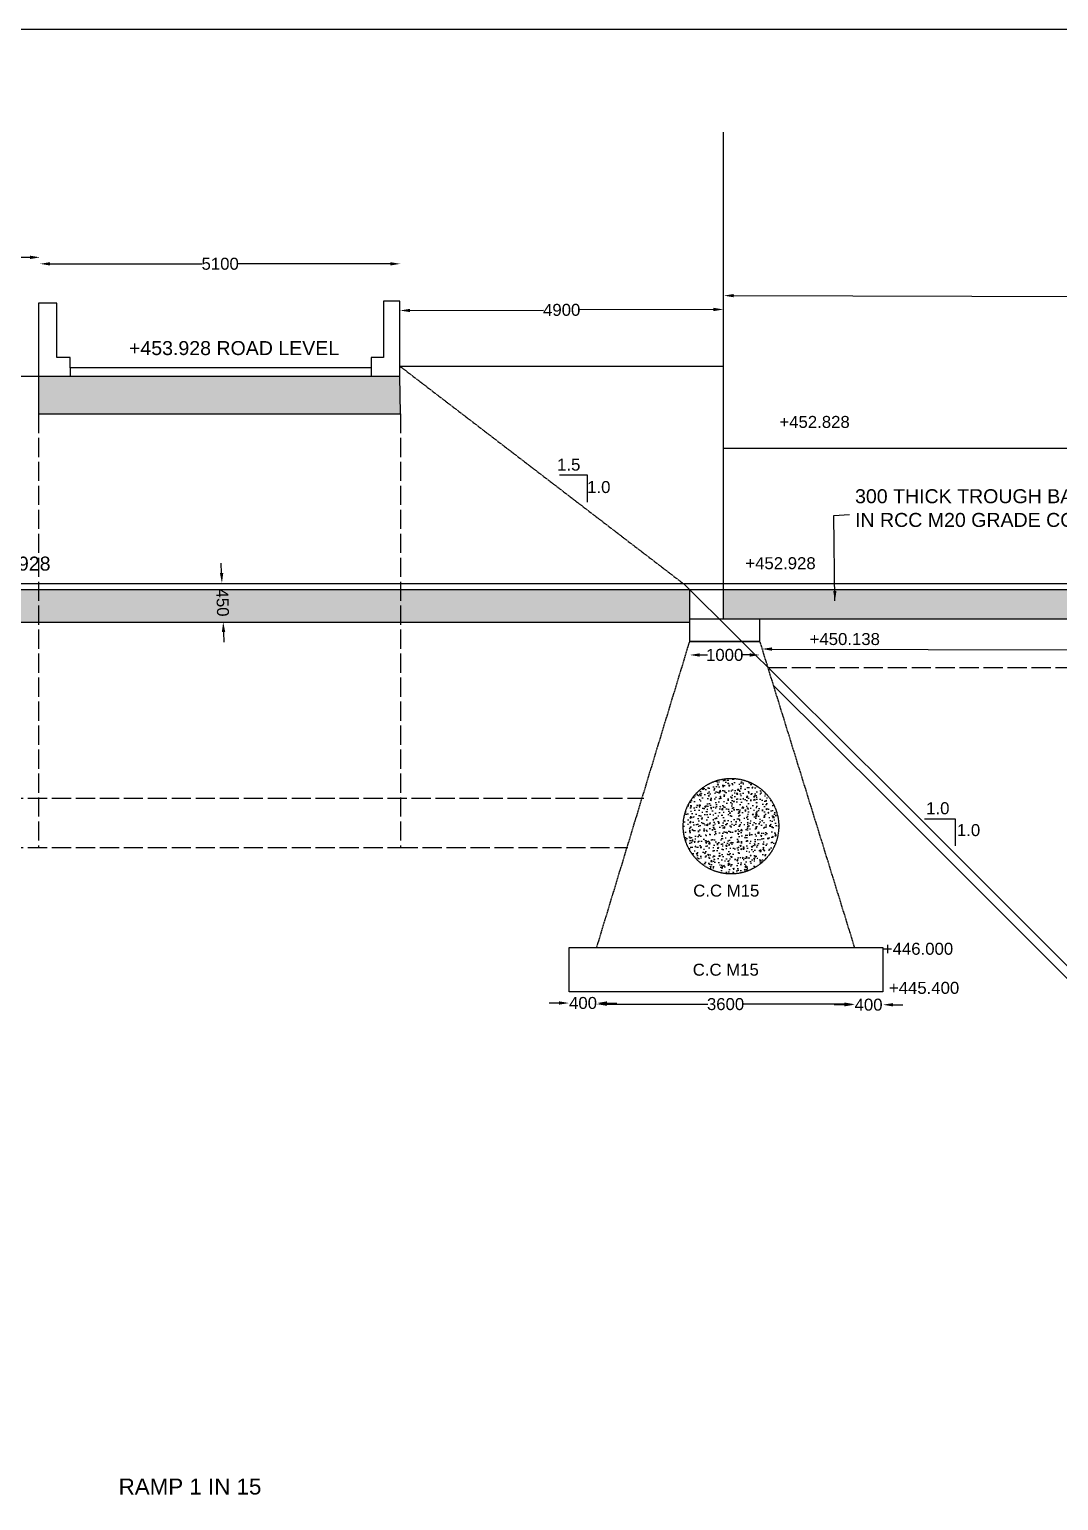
# Model space of a CAD drawing. Header units: millimetres. Extents: x 1841 to 73533, y 5611 to 49253.
# Drawn here: x 16936 to 29810, y 30846 to 49253 of the extents above; entities that cross this region are included whole.
import ezdxf

# ---------------------------------------------------------------- set-up
doc = ezdxf.new("R2010")
doc.units = ezdxf.units.MM
doc.header["$MEASUREMENT"] = 0
doc.linetypes.add('ACAD_ISO02W100', pattern=[15, 12, -3])
for name, color, linetype in [('DIMENSION', 7, 'Continuous'), ('DRAWING', 7, 'Continuous'), ('TEXT', 7, 'Continuous')]:
    doc.layers.add(name, color=color, linetype=linetype)
doc.styles.get("Standard").update_dxf_attribs({"font": 'arial.ttf'})
doc.dimstyles.get("Standard").update_dxf_attribs({"dimtxt": 150, "dimasz": 125, "dimexe": 0.18, "dimexo": 0.0625, "dimgap": 0.09, "dimtad": 0, "dimdec": 0, "dimzin": 0, "dimdsep": 46, "dimtxsty": 'Standard', "dimcen": 0.09, "dimse1": 1, "dimse2": 1, "dimadec": 0, "dimazin": 0, "dimtfac": 1, "dimtdec": 0, "dimtofl": 0, "dimtmove": 0, "dimatfit": 3, "dimfxl": 1, "dimtolj": 1, "dimtzin": 0, "dimarcsym": 0})
pattern_1 = [(50, (0, 0), (143.45204, -12.55043), [15, -165]), (355, (0, 0), (-27.75027, 150.43843), [12, -132]), (100.4514, (11.95, -1.05), (115.70188, 137.8879), [12.74804, -140.22842]), (46.1842, (0, 40), (213.4482, -33.1038), [22.5, -247.5]), (96.6356, (17.79, 37.24), (186.93254, 194.8236), [19.12206, -210.3426]), (351.1842, (0, 40), (186.9324, 194.8237), [18, -198]), (21, (20, 30), (119.3814, -80.52378), [15, -165]), (326, (20, 30), (48.66307, 145.03), [12, -132]), (71.4514, (29.95, 23.29), (168.04453, 64.5061), [12.74804, -140.22842]), (37.5, (0, 0), (2.43197, 66.57877), [0, -130.4, 0, -134, 0, -132.5]), (7.5, (0, 0), (52.61391, 78.88234), [0, -76.4, 0, -127.4, 0, -50.5]), (327.5, (-44.6, 0), (106.764487, -4.510974), [0, -50, 0, -156, 0, -207]), (317.5, (-64.6, 0), (116.63723, 20.021), [0, -65, 0, -103.6, 0, -147])]

# ---------------------------------------------------------------- blocks, each defined once
blk = doc.blocks.new('*D9')
at = {"layer": 'Defpoints', "color": 0, "transparency": 16777216}
for p in [(17069, 46401), (10360, 44913), (17069, 44913)]:
    blk.add_point(p, dxfattribs=at)
at = {"layer": 'DIMENSION', "color": 0, "lineweight": -2, "transparency": 16777216}
for p, q in [((10485, 46401), (13491, 46401)), ((16944, 46401), (13939, 46401))]:
    blk.add_line(p, q, dxfattribs=at)
at = {"layer": 'DIMENSION', "color": 0, "transparency": 16777216}
for points in [[(10485, 46422), (10485, 46380), (10360, 46401)], [(16944, 46422), (16944, 46380), (17069, 46401)]]:
    blk.add_solid(points, dxfattribs=at)
at = {"layer": 'DIMENSION', "color": 0, "transparency": 16777216, "insert": (13715, 46401), "char_height": 150, "attachment_point": 5}
blk.add_mtext('\\A1;6700', dxfattribs=at)
blk = doc.blocks.new('*D12')
at = {"layer": 'Defpoints', "color": 0, "transparency": 16777216}
for p in [(17069, 46401), (21575, 46401), (21575, 46320)]:
    blk.add_point(p, dxfattribs=at)
at = {"layer": 'DIMENSION', "color": 0, "lineweight": -2, "transparency": 16777216}
for p, q in [((17194, 46320), (19098, 46320)), ((21450, 46320), (19546, 46320))]:
    blk.add_line(p, q, dxfattribs=at)
at = {"layer": 'DIMENSION', "color": 0, "transparency": 16777216}
for points in [[(17194, 46341), (17194, 46299), (17069, 46320)], [(21450, 46341), (21450, 46299), (21575, 46320)]]:
    blk.add_solid(points, dxfattribs=at)
at = {"layer": 'DIMENSION', "color": 0, "transparency": 16777216, "insert": (19322, 46320), "char_height": 150, "attachment_point": 5}
blk.add_mtext('\\A1;5100', dxfattribs=at)
blk = doc.blocks.new('*D13')
at = {"layer": 'Defpoints', "color": 0, "transparency": 16777216}
for p in [(25618, 45749), (21571, 45605), (25618, 45618)]:
    blk.add_point(p, dxfattribs=at)
at = {"layer": 'DIMENSION', "color": 0, "lineweight": -2, "transparency": 16777216}
for p, q in [((21696, 45737), (23367, 45742)), ((25493, 45749), (23821, 45743))]:
    blk.add_line(p, q, dxfattribs=at)
at = {"layer": 'DIMENSION', "color": 0, "transparency": 16777216}
for points in [[(21696, 45757), (21696, 45716), (21571, 45736)], [(25492, 45770), (25493, 45728), (25618, 45749)]]:
    blk.add_solid(points, dxfattribs=at)
at = {"layer": 'DIMENSION', "color": 0, "transparency": 16777216, "insert": (23594, 45743), "char_height": 150, "attachment_point": 5, "rotation": 0.184}
blk.add_mtext('\\A1;4900', dxfattribs=at)
blk = doc.blocks.new('*D14')
at = {"layer": 'Defpoints', "color": 0, "transparency": 16777216}
for p in [(44452, 45884), (25618, 44015), (44448, 43977)]:
    blk.add_point(p, dxfattribs=at)
at = {"layer": 'DIMENSION', "color": 0, "lineweight": -2, "transparency": 16777216}
for p, q in [((25747, 45922), (34754, 45904)), ((44327, 45884), (35320, 45902))]:
    blk.add_line(p, q, dxfattribs=at)
at = {"layer": 'DIMENSION', "color": 0, "transparency": 16777216}
for points in [[(25747, 45943), (25747, 45901), (25622, 45922)], [(44327, 45905), (44327, 45863), (44452, 45884)]]:
    blk.add_solid(points, dxfattribs=at)
at = {"layer": 'DIMENSION', "color": 0, "transparency": 16777216, "insert": (35037, 45903), "char_height": 150, "attachment_point": 5, "rotation": 359.8845}
blk.add_mtext('\\A1;21200', dxfattribs=at)
blk = doc.blocks.new('*D38')
at = {"layer": 'Defpoints', "color": 0, "transparency": 16777216}
for p in [(26100, 41502), (34608, 41485), (34608, 41483)]:
    blk.add_point(p, dxfattribs=at)
at = {"layer": 'DIMENSION', "color": 0, "lineweight": -2, "transparency": 16777216}
for p, q in [((26225, 41500), (30130, 41492)), ((34483, 41484), (30578, 41492))]:
    blk.add_line(p, q, dxfattribs=at)
at = {"layer": 'DIMENSION', "color": 0, "transparency": 16777216}
for points in [[(26225, 41521), (26225, 41479), (26100, 41501)], [(34483, 41505), (34483, 41463), (34608, 41483)]]:
    blk.add_solid(points, dxfattribs=at)
at = {"layer": 'DIMENSION', "color": 0, "transparency": 16777216, "insert": (30354, 41492), "char_height": 150, "attachment_point": 5, "rotation": 359.8848}
blk.add_mtext('\\A1;9600', dxfattribs=at)
blk = doc.blocks.new('*D39')
at = {"layer": 'Defpoints', "color": 0, "transparency": 16777216}
for p in [(23687, 37213), (24035, 37213), (24035, 37071)]:
    blk.add_point(p, dxfattribs=at)
at = {"layer": 'DIMENSION', "color": 0, "lineweight": -2, "transparency": 16777216}
for p, q in [((23562, 37071), (23437, 37071)), ((24160, 37071), (24285, 37071))]:
    blk.add_line(p, q, dxfattribs=at)
at = {"layer": 'DIMENSION', "color": 0, "transparency": 16777216}
for points in [[(23562, 37092), (23562, 37051), (23687, 37071)], [(24160, 37092), (24160, 37051), (24035, 37071)]]:
    blk.add_solid(points, dxfattribs=at)
at = {"layer": 'DIMENSION', "color": 0, "transparency": 16777216, "insert": (23861, 37071), "char_height": 150, "attachment_point": 5}
blk.add_mtext('\\A1;400', dxfattribs=at)
blk = doc.blocks.new('*D40')
at = {"layer": 'Defpoints', "color": 0, "transparency": 16777216}
for p in [(24035, 37071), (27253, 37071), (27253, 37057)]:
    blk.add_point(p, dxfattribs=at)
at = {"layer": 'DIMENSION', "color": 0, "lineweight": -2, "transparency": 16777216}
for p, q in [((24160, 37057), (25421, 37057)), ((27128, 37057), (25868, 37057))]:
    blk.add_line(p, q, dxfattribs=at)
at = {"layer": 'DIMENSION', "color": 0, "transparency": 16777216}
for points in [[(24160, 37078), (24160, 37036), (24035, 37057)], [(27128, 37078), (27128, 37036), (27253, 37057)]]:
    blk.add_solid(points, dxfattribs=at)
at = {"layer": 'DIMENSION', "color": 0, "transparency": 16777216, "insert": (25644, 37057), "char_height": 150, "attachment_point": 5}
blk.add_mtext('\\A1;3600', dxfattribs=at)
blk = doc.blocks.new('*D41')
at = {"layer": 'Defpoints', "color": 0, "transparency": 16777216}
for p in [(27253, 37057), (27612, 37057), (27612, 37050)]:
    blk.add_point(p, dxfattribs=at)
at = {"layer": 'DIMENSION', "color": 0, "lineweight": -2, "transparency": 16777216}
for p, q in [((27128, 37050), (27003, 37050)), ((27737, 37050), (27862, 37050))]:
    blk.add_line(p, q, dxfattribs=at)
at = {"layer": 'DIMENSION', "color": 0, "transparency": 16777216}
for points in [[(27128, 37070), (27128, 37029), (27253, 37050)], [(27737, 37070), (27737, 37029), (27612, 37050)]]:
    blk.add_solid(points, dxfattribs=at)
at = {"layer": 'DIMENSION', "color": 0, "transparency": 16777216, "insert": (27433, 37050), "char_height": 150, "attachment_point": 5}
blk.add_mtext('\\A1;400', dxfattribs=at)
blk = doc.blocks.new('*D42')
at = {"layer": 'Defpoints', "color": 0, "transparency": 16777216}
for p in [(25196, 41596), (26071, 41596), (26071, 41426)]:
    blk.add_point(p, dxfattribs=at)
at = {"layer": 'DIMENSION', "color": 0, "lineweight": -2, "transparency": 16777216}
for p, q in [((25321, 41426), (25417, 41426)), ((25946, 41426), (25850, 41426))]:
    blk.add_line(p, q, dxfattribs=at)
at = {"layer": 'DIMENSION', "color": 0, "transparency": 16777216}
for points in [[(25321, 41447), (25321, 41405), (25196, 41426)], [(25946, 41447), (25946, 41405), (26071, 41426)]]:
    blk.add_solid(points, dxfattribs=at)
at = {"layer": 'DIMENSION', "color": 0, "transparency": 16777216, "insert": (25633, 41426), "char_height": 150, "attachment_point": 5}
blk.add_mtext('\\A1;1000', dxfattribs=at)
blk = doc.blocks.new('*D108')
at = {"layer": 'Defpoints', "color": 0, "transparency": 16777216}
for p in [(19272, 42323), (19344, 42326), (19288, 41836)]:
    blk.add_point(p, dxfattribs=at)
at = {"layer": 'DIMENSION', "color": 0, "lineweight": -2, "transparency": 16777216}
for p, q in [((19340, 42451), (19336, 42576)), ((19364, 41713), (19368, 41588))]:
    blk.add_line(p, q, dxfattribs=at)
at = {"layer": 'DIMENSION', "color": 0, "transparency": 16777216}
for points in [[(19361, 42451), (19319, 42450), (19344, 42326)], [(19385, 41714), (19343, 41713), (19360, 41838)]]:
    blk.add_solid(points, dxfattribs=at)
at = {"layer": 'DIMENSION', "color": 0, "transparency": 16777216, "insert": (19352, 42082), "char_height": 150, "attachment_point": 5, "rotation": 271.8956}
blk.add_mtext('\\A1;450', dxfattribs=at)

msp = doc.modelspace()

# ---------------------------------------------------------------- hatches: boundary and pattern name
at = {"layer": 'DRAWING', "linetype": 'ACAD_ISO02W100'}
h = msp.add_hatch(dxfattribs=at)
h.set_pattern_fill('AR-CONC', color=256, scale=20, style=0)
h.set_pattern_definition(pattern_1)
h.paths.add_polyline_path([(17050.4, 42246.3), (12276, 42246.3), (12498.5, 41835.8), (17050.4, 41835.8)])
h.paths.add_polyline_path([(12276, 42246.3), (10360.4, 42246.3), (10360.4, 42227.5), (10365.8, 42218.1), (10365.8, 42194.1), (10360.4, 42062.9), (10360.4, 40767.4), (10830.9, 40767.4), (11358.8, 41835.8), (12498.5, 41835.8)])
h.paths.add_polyline_path([(25195.9, 42246.3), (17050.4, 42246.3), (17050.4, 41835.8), (25195.9, 41835.8)])
h.paths.add_polyline_path([(21571.4, 44913.3), (17050.4, 44913.3), (17050.4, 44443), (19755.4, 44443), (21576.3, 44443)])
h = msp.add_hatch(dxfattribs=at)
h.set_pattern_fill('AR-CONC', color=256, scale=20, style=0)
h.set_pattern_definition(pattern_1)
h.paths.add_polyline_path([(35049.9, 42246.3), (25617.9, 42246.3), (25617.9, 41879.7), (35049.9, 41879.7)])
h = msp.add_hatch(dxfattribs=at)
h.set_pattern_fill('AR-CONC', color=256, scale=20, style=0)
h.set_pattern_definition(pattern_1)
h.paths.add_polyline_path([(25114.1, 39284.1, 1), (26309.3, 39284.1, 1)])

# ---------------------------------------------------------------- linework, layer by layer
at = {"layer": 'DIMENSION'}
msp.add_lwpolyline([(23567.3, 43680.2), (23911.7, 43680.2), (23911.7, 43336.2)], dxfattribs=at)
at = {"layer": 'DRAWING'}
for points in [[(73528.3, 49252.7), (1840.7, 49252.7), (1840.7, 5611.2), (73528.3, 5611.2)], [(25195.9, 41879.7), (26070.6, 41879.7), (26070.6, 41596.4), (25195.9, 41596.4)]]:
    msp.add_lwpolyline(points, close=True, dxfattribs=at)
at = {"layer": 'DRAWING', "linetype": 'ACAD_ISO02W100'}
for points in [[(25617.9, 41879.7), (25617.9, 47967.8)], [(21571.4, 45038.1), (25617.9, 45038.1)], [(21571.4, 45038.1), (25116, 42318.7)], [(25617.9, 44014.5), (35049.9, 44014.5), (35049.9, 41879.7)], [(10360.4, 40767.4), (10830.9, 40767.4), (11358.8, 41835.8), (25195.9, 41835.8), (25195.9, 42246.3)], [(25195.9, 41879.7), (44479, 41879.7), (44479, 41596.4)], [(24031.4, 37764.8), (25195.9, 41596.4), (26070.6, 41596.4), (27256.7, 37764.8)]]:
    msp.add_lwpolyline(points, dxfattribs=at)
at = {"layer": 'DRAWING'}
for points in [[(10360.4, 44913.3), (21571.4, 44913.3), (21571.4, 45851.8), (21364.3, 45851.8), (21364.3, 45147.2), (21209, 45147.2), (21209, 44913.3)], [(17445.1, 45017.9), (17445.1, 45147.6), (17276.9, 45147.6), (17276.9, 45826.3), (17050.4, 45826.3), (17050.4, 44443), (19755.4, 44443), (21576.3, 44443), (21571.4, 44913.3)], [(21209, 45017.9), (17445.1, 45017.9), (17445.1, 44913.3)], [(25116, 42318.7), (27734.9, 39717.2), (30395.2, 37056.5), (38213.1, 37056.5), (39709.1, 37056.5), (44583.9, 41968.2), (45240.6, 42643.9), (46615.9, 43981.9)], [(6381.7, 42318.7), (11087.5, 42318.7), (27768.6, 42318.7), (35203.9, 42318.7), (48202.8, 42318.7)], [(10360.4, 42246.3), (48202.8, 42246.3)], [(26241.9, 41043), (27656.2, 39638.2), (30349, 36945), (38213.1, 36945), (39755.5, 36945), (43844.1, 41064.5)]]:
    msp.add_lwpolyline(points, dxfattribs=at)
at = {"layer": 'DRAWING', "linetype": 'ACAD_ISO02W100', "ltscale": 20}
for points in [[(17050.4, 44443), (17050.4, 39015.2)], [(21576.3, 44443), (21576.3, 39015.2)], [(26172.2, 41268.3), (43907.7, 41268.3)], [(10016.5, 39632.4), (24621.9, 39632.4)], [(10016.5, 39632.4), (10016.5, 39015.2), (21553.2, 39015.2), (24421.9, 39015.2)]]:
    msp.add_lwpolyline(points, dxfattribs=at)
at = {"layer": 'DRAWING', "linetype": 'ACAD_ISO02W100'}
msp.add_lwpolyline([(23687, 37764.8), (27612.9, 37764.8), (27612.9, 37212.9), (23687, 37212.9)], close=True, dxfattribs=at)
msp.add_circle((25711.7, 39284.1), 597.6, dxfattribs=at)
at = {"layer": 'TEXT'}
msp.add_lwpolyline([(28132.3, 39374.5), (28517, 39374.5), (28517, 39036.8)], dxfattribs=at)

# ---------------------------------------------------------------- texts
for s, height, p in [('+453.928 ROAD LEVEL', 175, (18181.1, 45178.4)), ('+452.828', 150, (26317.7, 44267.1)), ('1.5', 150, (23536.6, 43732.6)), ('1.0', 150, (23912.7, 43452.2)), ('300 THICK TROUGH BASE SLAB', 175, (27263.6, 43324.9)), ('IN RCC M20 GRADE CONCRETE', 175, (27263.6, 43028.2)), ('+450.928', 175, (16173.6, 42481.8)), ('+452.928', 150, (25891.5, 42499.5)), ('+450.138', 150, (26695.3, 41550.5)), ('1.0', 150, (28153.5, 39433.5)), ('1.0', 150, (28538.2, 39159.8)), ('C.C M15', 150, (25239.3, 38403)), ('+446.000', 150, (27611.5, 37675.3)), ('C.C M15', 150, (25233.5, 37413.3)), ('+445.400', 150, (27687.3, 37186.2)), ('RAMP 1 IN 15', 200, (18052.1, 30921.9))]:
    msp.add_text(s, height=height, dxfattribs=at).set_placement(p)

# ---------------------------------------------------------------- dimensions: what is measured, and where the dimension line sits
at = {"layer": 'DIMENSION'}
for p1, p2, distance, text, picture, middle in [((10360.4, 44913.3), (17069.2, 44913.3), 1487.4, '6700', '*D9', (13714.8, 46400.7)), ((17069.2, 46400.7), (21575.1, 46400.7), -80.8, '5100', '*D12', (19322.1, 46319.9)), ((21571.4, 45605.3), (25617.9, 45618.3), 130.9, '4900', '*D13', (23594.2, 45742.7)), ((25617.9, 44014.5), (44448.5, 43976.6), 1907.4, '21200', '*D14', (35037.1, 45903)), ((19287.8, 41835.8), (19271.7, 42323.3), -72.3, '450', '*D108', (19352, 42081.9)), ((25195.9, 41596.4), (26070.6, 41596.4), -170.6, '1000', '*D42', (25633.3, 41425.8)), ((26099.8, 41502.1), (34608.2, 41485), -1.6, '9600', '*D38', (30354, 41492)), ((23687, 37212.9), (24035.4, 37212.9), -141.4, '400', '*D39', (23861.2, 37071.5)), ((24035.4, 37071.5), (27253.2, 37071.5), -14.6, '3600', '*D40', (25644.3, 37056.9)), ((27253.2, 37056.9), (27612.4, 37056.9), -7.3, '400', '*D41', (27432.8, 37049.5))]:
    dim = msp.add_aligned_dim(p1=p1, p2=p2, distance=distance, text=text, dimstyle='Standard', dxfattribs=at)
    dim.commit()
    dim.dimension.update_dxf_attribs({"geometry": picture, "text_midpoint": middle})

# ---------------------------------------------------------------- leaders
msp.add_leader([(27012.4, 42101.6), (26999.5, 43172.4), (27193.2, 43185.3)], dimstyle='Standard', override={"dimgap": 0.09, "dimtad": 0}, dxfattribs=at)

doc.saveas('drawing.dxf')
